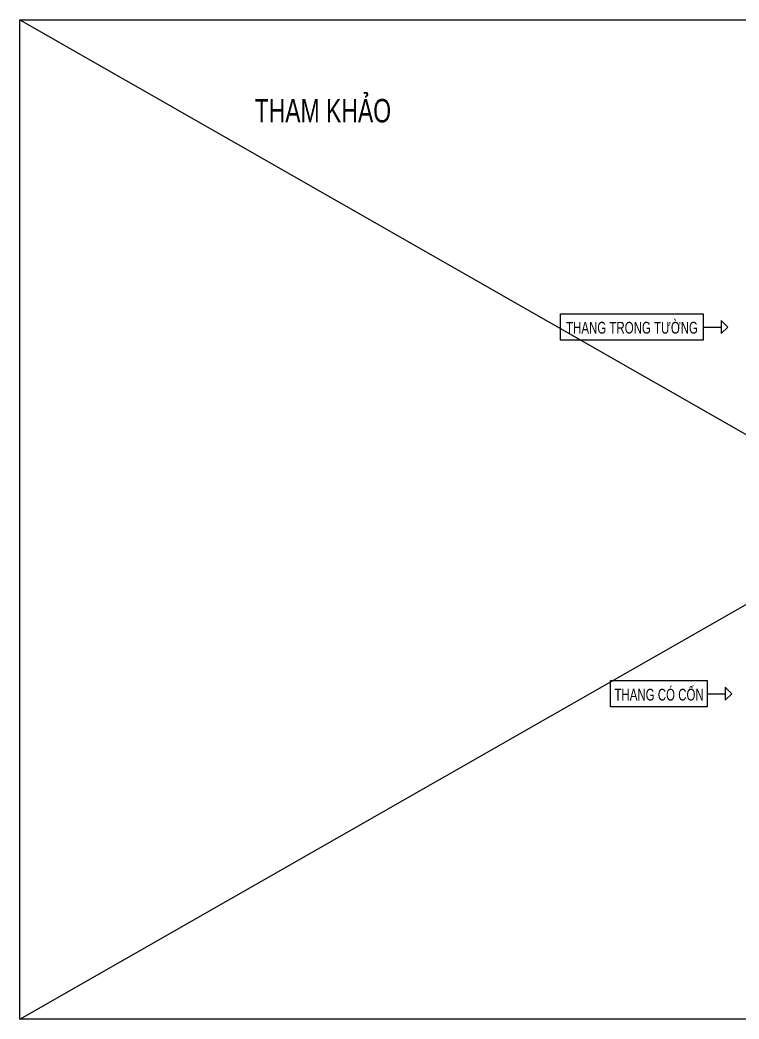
# Model space of a CAD drawing. Header units: millimetres. Extents: x -77370 to 109412, y -14880 to 214694.
# Drawn here: x -77370 to -781, y -14880 to 91558 of the extents above; entities that cross this region are included whole.
import ezdxf
from ezdxf.enums import TextEntityAlignment as Align

# ---------------------------------------------------------------- set-up
doc = ezdxf.new("R2010")
doc.units = ezdxf.units.MM
doc.header["$LTSCALE"] = 300
doc.header["$MEASUREMENT"] = 0
for name, color, linetype in [('CDC.03.BORDER', 3, 'CONTINUOUS'), ('CDC.06.TEXT', 2, 'CONTINUOUS'), ('TEXTCOL_SHAPE', 6, 'CONTINUOUS')]:
    doc.layers.add(name, color=color, linetype=linetype)
doc.styles.add('SMTEXT', font='arial.ttf', dxfattribs={"width": 0.7})

msp = doc.modelspace()

# ---------------------------------------------------------------- linework, layer by layer
at = {"layer": 'CDC.03.BORDER'}
for p, q in [((-77370.2, 91558.5), (109411.8, 91558.5)), ((-4582.6, 58842.5), (-2668.6, 58842.5)), ((-2668.6, 59533), (-1972.6, 58842.5)), ((-2668.6, 59533), (-2668.6, 58152)), ((-2668.6, 58152), (-1972.6, 58842.5)), ((-2258.6, 20466.4), (-1562.6, 19775.9)), ((-2258.6, 20466.4), (-2258.6, 19085.4)), ((-4172.6, 19775.9), (-2258.6, 19775.9)), ((-2258.6, 19085.4), (-1562.6, 19775.9))]:
    msp.add_line(p, q, dxfattribs=at)
for points in [[(-19789.6, 60253), (-4582.6, 60253), (-4582.6, 57432), (-19789.6, 57432)], [(-14476.6, 21186.4), (-4172.6, 21186.4), (-4172.6, 18365.4), (-14476.6, 18365.4)]]:
    msp.add_lwpolyline(points, close=True, dxfattribs=at)
at = {"layer": 'TEXTCOL_SHAPE'}
for p, q in [((-77370.2, -14880), (108990, 91558.5)), ((-77370.2, 91558.5), (108990, -14880))]:
    msp.add_line(p, q, dxfattribs=at)
msp.add_lwpolyline([(-77370.2, 91558.5), (108990, 91558.5), (108990, -14880), (-77370.2, -14880)], close=True, dxfattribs=at)

# ---------------------------------------------------------------- texts
at = {"layer": 'CDC.06.TEXT', "color": 4, "style": 'SMTEXT', "width": 0.7}
for s, height, p in [('THAM KHẢO', 2500, (-45107.3, 82255.9)), ('THANG TRONG TƯỜNG', 1250, (-12178.3, 58923.9)), ('THANG CÓ CỐN', 1250, (-9294.3, 19857.2))]:
    msp.add_text(s, height=height, dxfattribs=at).set_placement(p, align=Align.MIDDLE)

doc.saveas('drawing.dxf')
